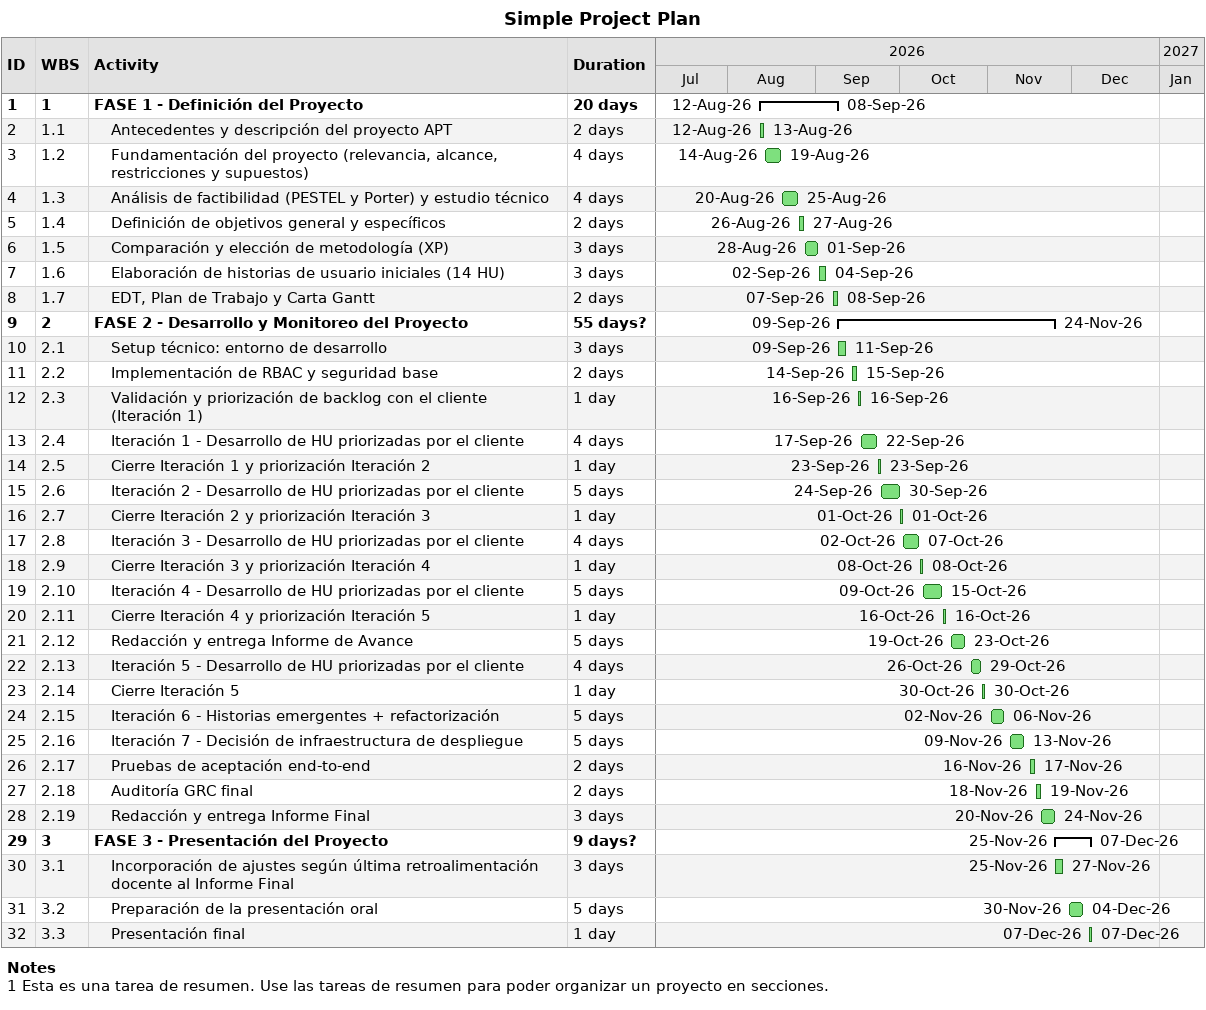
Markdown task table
Simple Project Plan

| ID | WBS | Task | Duration | Start | Finish |
|---|---|---|---|---|---|
| 1 | 1 | **FASE 1 - Definición del Proyecto** | 20d | 2026-08-12 | 2026-09-08 |
| 2 | 1.1 | Antecedentes y descripción del proyecto APT | 2d | 2026-08-12 | 2026-08-13 |
| 3 | 1.2 | Fundamentación del proyecto (relevancia, alcance, restricciones y supuestos) | 4d | 2026-08-14 | 2026-08-19 |
| 4 | 1.3 | Análisis de factibilidad (PESTEL y Porter) y estudio técnico | 4d | 2026-08-20 | 2026-08-25 |
| 5 | 1.4 | Definición de objetivos general y específicos | 2d | 2026-08-26 | 2026-08-27 |
| 6 | 1.5 | Comparación y elección de metodología (XP) | 3d | 2026-08-28 | 2026-09-01 |
| 7 | 1.6 | Elaboración de historias de usuario iniciales (14 HU) | 3d | 2026-09-02 | 2026-09-04 |
| 8 | 1.7 | EDT, Plan de Trabajo y Carta Gantt | 2d | 2026-09-07 | 2026-09-08 |
| 9 | 2 | **FASE 2 - Desarrollo y Monitoreo del Proyecto** | 55d? | 2026-09-09 | 2026-11-24 |
| 10 | 2.1 | Setup técnico: entorno de desarrollo | 3d | 2026-09-09 | 2026-09-11 |
| 11 | 2.2 | Implementación de RBAC y seguridad base | 2d | 2026-09-14 | 2026-09-15 |
| 12 | 2.3 | Validación y priorización de backlog con el cliente (Iteración 1) | 1d | 2026-09-16 | 2026-09-16 |
| 13 | 2.4 | Iteración 1 - Desarrollo de HU priorizadas por el cliente | 4d | 2026-09-17 | 2026-09-22 |
| 14 | 2.5 | Cierre Iteración 1 y priorización Iteración 2 | 1d | 2026-09-23 | 2026-09-23 |
| 15 | 2.6 | Iteración 2 - Desarrollo de HU priorizadas por el cliente | 5d | 2026-09-24 | 2026-09-30 |
| 16 | 2.7 | Cierre Iteración 2 y priorización Iteración 3 | 1d | 2026-10-01 | 2026-10-01 |
| 17 | 2.8 | Iteración 3 - Desarrollo de HU priorizadas por el cliente | 4d | 2026-10-02 | 2026-10-07 |
| 18 | 2.9 | Cierre Iteración 3 y priorización Iteración 4 | 1d | 2026-10-08 | 2026-10-08 |
| 19 | 2.10 | Iteración 4 - Desarrollo de HU priorizadas por el cliente | 5d | 2026-10-09 | 2026-10-15 |
| 20 | 2.11 | Cierre Iteración 4 y priorización Iteración 5 | 1d | 2026-10-16 | 2026-10-16 |
| 21 | 2.12 | Redacción y entrega Informe de Avance | 5d | 2026-10-19 | 2026-10-23 |
| 22 | 2.13 | Iteración 5 - Desarrollo de HU priorizadas por el cliente | 4d | 2026-10-26 | 2026-10-29 |
| 23 | 2.14 | Cierre Iteración 5 | 1d | 2026-10-30 | 2026-10-30 |
| 24 | 2.15 | Iteración 6 - Historias emergentes + refactorización | 5d | 2026-11-02 | 2026-11-06 |
| 25 | 2.16 | Iteración 7 - Decisión de infraestructura de despliegue | 5d | 2026-11-09 | 2026-11-13 |
| 26 | 2.17 | Pruebas de aceptación end-to-end | 2d | 2026-11-16 | 2026-11-17 |
| 27 | 2.18 | Auditoría GRC final | 2d | 2026-11-18 | 2026-11-19 |
| 28 | 2.19 | Redacción y entrega Informe Final | 3d | 2026-11-20 | 2026-11-24 |
| 29 | 3 | **FASE 3 - Presentación del Proyecto** | 9d? | 2026-11-25 | 2026-12-07 |
| 30 | 3.1 | Incorporación de ajustes según última retroalimentación docente al Informe Final | 3d | 2026-11-25 | 2026-11-27 |
| 31 | 3.2 | Preparación de la presentación oral | 5d | 2026-11-30 | 2026-12-04 |
| 32 | 3.3 | Presentación final | 1d | 2026-12-07 | 2026-12-07 |

Notes
- 1: Esta es una tarea de resumen. Use las tareas de resumen para poder organizar un proyecto en secciones.
